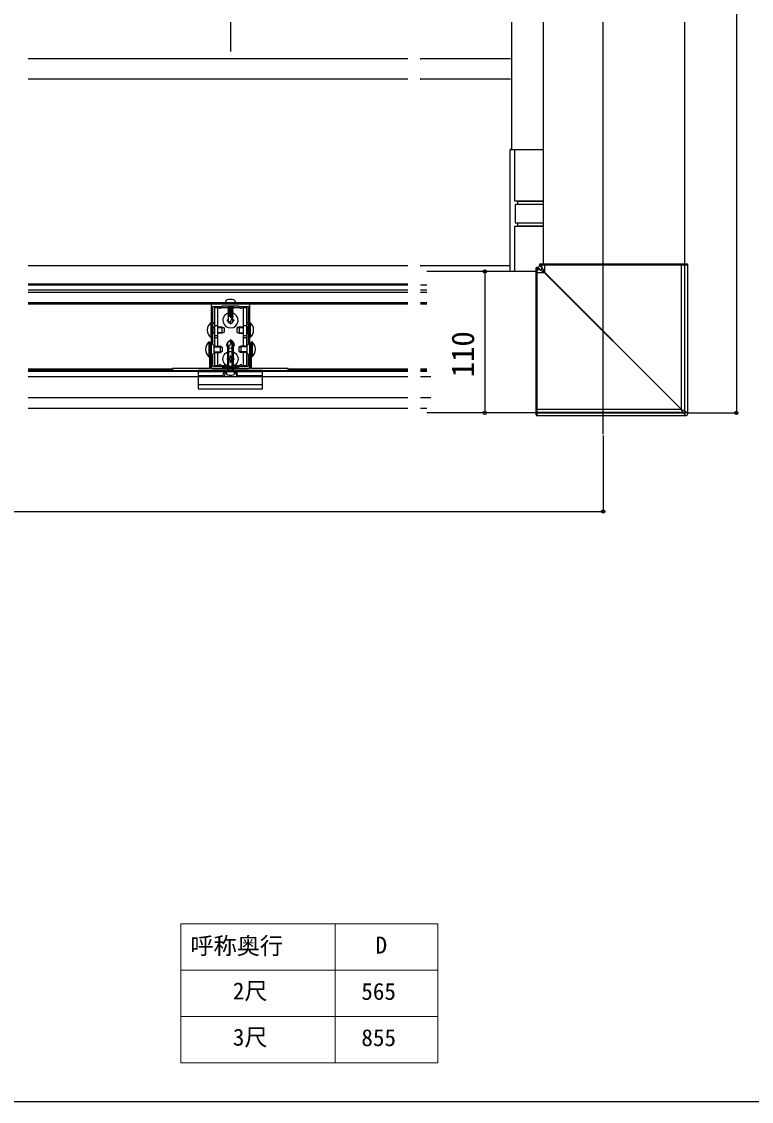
# Model space of a CAD drawing. Units: millimetres, scale not verified. Extents: x -1050 to 1050, y -1568 to 1559.
# Drawn here: x 6 to 574, y -1568 to -729 of the extents above; entities that cross this region are included whole.
import ezdxf
from ezdxf.enums import TextEntityAlignment as Align

# ---------------------------------------------------------------- set-up
doc = ezdxf.new("R2010")
doc.units = ezdxf.units.MM
doc.header["$LTSCALE"] = 8
doc.layers.add('0-1_TABLE1', color=7, linetype='Continuous', lineweight=18)
for name, color, linetype in [('0-3_YKK_11', 7, 'Continuous'), ('0-4_YKK_12', 2, 'Continuous'), ('0-5_YKK_13', 4, 'Continuous'), ('0-6_YKK_D', 6, 'Continuous'), ('0-7_YKK_ZWAK', 7, 'Continuous')]:
    doc.layers.add(name, color=color, linetype=linetype)
doc.styles.add('ＭＳ ゴシック', font='')
doc.styles.get('ＭＳ ゴシック').set_extended_font_data('MS Gothic')

msp = doc.modelspace()

# ---------------------------------------------------------------- linework, layer by layer
at = {"layer": '0-1_TABLE1'}
for p, q in [((130, -1430.5), (330, -1430.5)), ((130, -1430.5), (130, -1538.5)), ((250, -1430.5), (250, -1538.5)), ((330, -1430.5), (330, -1538.5)), ((130, -1466.5), (330, -1466.5)), ((130, -1502.5), (330, -1502.5)), ((130, -1538.5), (330, -1538.5))]:
    msp.add_line(p, q, dxfattribs=at)
at = {"layer": '0-3_YKK_11'}
for p, q in [((182.595, -948.695), (154.595, -948.695)), ((153.595, -949.695), (153.595, -997.695)), ((183.595, -997.695), (183.595, -949.695)), ((154.595, -998.695), (182.595, -998.695))]:
    msp.add_line(p, q, dxfattribs=at)
for points in [[(182.495, -979.795), (182.495, -963.695), (181.595, -963.695), (181.595, -962.895), (182.495, -962.895), (182.495, -950.695), (175.595, -950.695), (175.095, -950.195), (162.095, -950.195), (161.595, -950.695), (154.695, -950.695), (154.695, -962.895), (155.595, -962.895), (155.595, -963.695), (154.695, -963.695), (154.695, -979.795), (155.595, -980.695), (155.595, -986.695), (154.695, -987.595), (154.695, -996.695), (161.595, -996.695), (162.095, -997.195), (175.095, -997.195), (175.595, -996.695), (182.495, -996.695), (182.495, -987.595), (181.595, -986.695), (181.595, -980.695)], [(123.595, -1000.195), (213.595, -1000.195), (213.595, -998.695), (184.995, -998.695), (184.995, -978.695), (183.895, -978.695), (183.895, -983.237), (184.015, -983.42), (184.015, -983.97), (183.895, -984.153), (183.895, -998.695), (153.295, -998.695), (153.295, -984.153), (153.175, -983.97), (153.175, -983.42), (153.295, -983.237), (153.295, -978.695), (152.195, -978.695), (152.195, -998.695), (123.595, -998.695)]]:
    msp.add_lwpolyline(points, close=True, dxfattribs=at)
for centre, start, end in [((154.595, -949.695), 90.00001, 179.99999), ((182.595, -949.695), 0.00001, 89.99999), ((154.595, -997.695), 180.00001, 269.99999), ((182.595, -997.695), 270.00001, 359.99999)]:
    msp.add_arc(centre, 1, start, end, dxfattribs=at)
at = {"layer": '0-4_YKK_12'}
for p, q in [((168.595, -729.304), (168.595, -752.202)), ((387.095, -729.304), (387.095, -828.202)), ((412.095, -917.41), (412.095, -729.304)), ((458.595, -1049.702), (458.595, -729.304)), ((522.095, -917.41), (522.095, -729.304)), ((406.403, -923.102), (321.32, -923.102)), ((306.441, -933.702), (11.116, -933.702)), ((306.441, -937.702), (11.116, -937.702)), ((306.441, -939.502), (11.116, -939.502)), ((321.32, -933.702), (316.441, -933.702)), ((321.32, -937.702), (316.441, -937.702)), ((321.32, -939.502), (316.441, -939.502)), ((306.441, -947.502), (11.116, -947.502)), ((306.441, -947.802), (11.116, -947.802)), ((306.441, -948.702), (11.116, -948.702)), ((321.32, -947.502), (316.441, -947.502)), ((321.32, -947.802), (316.441, -947.802)), ((321.32, -948.702), (316.441, -948.702)), ((123.595, -999.202), (11.116, -999.202)), ((123.595, -999.802), (11.116, -999.802)), ((306.441, -1000.902), (11.116, -1000.902)), ((306.441, -999.202), (213.595, -999.202)), ((306.441, -999.802), (213.595, -999.802)), ((321.32, -999.202), (316.441, -999.202)), ((321.32, -999.802), (316.441, -999.802)), ((321.32, -1000.902), (316.441, -1000.902)), ((306.441, -1029.802), (11.116, -1029.802)), ((321.32, -1029.802), (316.441, -1029.802)), ((406.403, -1033.102), (321.32, -1033.102))]:
    msp.add_line(p, q, dxfattribs=at)
at = {"layer": '0-5_YKK_13'}
for p, q in [((306.441, -757.702), (11.116, -757.702)), ((386.482, -757.702), (316.074, -757.702)), ((316.074, -757.702), (316.441, -757.702)), ((306.441, -773.702), (11.116, -773.702)), ((386.482, -773.702), (316.074, -773.702)), ((316.074, -773.702), (316.441, -773.702)), ((386.095, -923.102), (386.095, -828.702)), ((386.595, -828.202), (412.095, -828.202)), ((412.095, -828.502), (389.595, -828.502)), ((390.095, -871.702), (390.095, -884.702)), ((391.095, -870.702), (412.095, -870.702)), ((392.095, -870.702), (392.095, -868.202)), ((412.095, -868.702), (392.095, -868.702)), ((412.095, -885.702), (391.095, -885.702)), ((392.095, -888.202), (392.095, -885.702)), ((392.095, -887.702), (412.095, -887.702)), ((412.095, -888.202), (393.095, -888.202)), ((306.441, -918.702), (11.116, -918.702)), ((316.074, -918.702), (316.441, -918.702)), ((385.582, -918.702), (316.074, -918.702)), ((406.403, -922.414), (406.403, -920.449)), ((406.403, -924.191), (406.403, -922.414)), ((407.446, -919.949), (406.903, -919.949)), ((406.903, -919.949), (406.903, -919.95)), ((406.903, -919.95), (406.903, -921.915)), ((407.446, -919.95), (406.903, -919.95)), ((406.903, -921.915), (406.903, -924.136)), ((409.41, -921.915), (406.903, -921.915)), ((407.446, -919.949), (407.446, -919.95)), ((409.41, -921.915), (407.446, -919.95)), ((408.942, -917.91), (408.942, -918.453)), ((408.942, -917.91), (408.943, -917.91)), ((408.942, -918.453), (408.943, -918.453)), ((408.943, -917.91), (408.943, -918.453)), ((408.943, -917.91), (410.908, -917.91)), ((408.943, -918.453), (410.908, -920.417)), ((412.965, -924.136), (409.41, -921.915)), ((411.407, -917.41), (409.442, -917.41)), ((410.908, -917.91), (413.129, -917.91)), ((410.908, -920.417), (410.908, -917.91)), ((410.908, -920.417), (413.129, -923.972)), ((413.184, -917.41), (411.407, -917.41)), ((413.129, -917.91), (519.395, -917.91)), ((413.129, -923.972), (413.129, -917.91)), ((519.396, -917.41), (413.184, -917.41)), ((519.395, -917.91), (521.898, -917.91)), ((519.395, -1030.397), (519.395, -917.91)), ((521.399, -917.41), (519.396, -917.41)), ((523.729, -917.41), (521.399, -917.41)), ((521.898, -1031.408), (521.898, -917.91)), ((521.898, -917.91), (524.228, -917.91)), ((523.73, -917.41), (523.729, -917.41)), ((524.228, -1033.738), (524.228, -917.91)), ((524.23, -917.91), (524.228, -917.91)), ((524.23, -1033.738), (524.23, -917.91)), ((406.403, -1030.403), (406.403, -924.191)), ((406.903, -924.136), (406.903, -1030.402)), ((412.965, -924.136), (406.903, -924.136)), ((519.39, -1030.402), (412.965, -924.136)), ((413.129, -923.972), (519.395, -1030.397)), ((306.441, -933.002), (11.116, -933.002)), ((11.116, -948.002), (306.441, -948.002)), ((164.992, -946.323), (164.595, -947.802)), ((164.595, -947.802), (172.595, -947.802)), ((172.199, -946.323), (172.595, -947.802)), ((156.095, -951.202), (159.729, -951.202)), ((156.095, -951.202), (156.095, -981.195)), ((158.595, -951.202), (158.595, -981.195)), ((161.461, -951.202), (166.948, -951.202)), ((170.695, -950.673), (166.495, -951.463)), ((170.695, -950.773), (166.495, -951.563)), ((167.12, -951.102), (166.495, -951.463)), ((166.495, -951.563), (166.495, -951.463)), ((167.12, -951.924), (166.495, -951.563)), ((170.695, -952.073), (166.495, -952.863)), ((170.695, -952.173), (166.495, -952.963)), ((167.12, -952.502), (166.495, -952.863)), ((166.495, -952.963), (166.495, -952.863)), ((167.12, -953.324), (166.495, -952.963)), ((170.695, -953.473), (166.495, -954.263)), ((170.695, -953.573), (166.495, -954.363)), ((167.12, -953.902), (166.495, -954.263)), ((166.495, -954.363), (166.495, -954.263)), ((167.12, -954.724), (166.495, -954.363)), ((170.695, -954.873), (166.495, -955.663)), ((170.695, -954.973), (166.495, -955.763)), ((167.12, -955.302), (166.495, -955.663)), ((170.695, -956.273), (166.495, -957.063)), ((170.695, -956.373), (166.495, -957.163)), ((167.12, -956.702), (166.495, -957.063)), ((167.12, -950.524), (166.563, -950.202)), ((167.12, -950.524), (168.321, -950.202)), ((170.07, -950.312), (167.12, -951.102)), ((167.12, -951.102), (167.12, -950.524)), ((167.12, -951.924), (170.07, -951.134)), ((170.07, -951.712), (167.12, -952.502)), ((167.12, -952.502), (167.12, -951.924)), ((167.12, -953.324), (170.07, -952.534)), ((170.07, -953.112), (167.12, -953.902)), ((167.12, -953.902), (167.12, -953.324)), ((167.12, -954.724), (170.07, -953.934)), ((170.07, -954.512), (167.12, -955.302)), ((167.12, -955.302), (167.12, -954.724)), ((167.12, -956.124), (170.07, -955.334)), ((170.07, -955.912), (167.12, -956.702)), ((167.12, -956.702), (167.12, -956.124)), ((167.12, -957.524), (170.07, -956.734)), ((170.07, -950.312), (170.07, -950.202)), ((170.07, -950.312), (170.695, -950.673)), ((170.07, -951.712), (170.07, -951.134)), ((170.07, -951.202), (175.729, -951.202)), ((170.07, -951.712), (170.695, -952.073)), ((170.07, -952.534), (170.695, -952.173)), ((170.07, -953.112), (170.07, -952.534)), ((170.07, -953.112), (170.695, -953.473)), ((170.07, -955.912), (170.07, -953.934)), ((170.07, -954.512), (170.695, -954.873)), ((170.07, -955.334), (170.695, -954.973)), ((170.07, -955.912), (170.695, -956.273)), ((170.07, -956.734), (170.695, -956.373)), ((170.07, -957.312), (170.07, -956.734)), ((170.695, -952.173), (170.695, -952.073)), ((170.695, -954.973), (170.695, -954.873)), ((170.695, -956.373), (170.695, -956.273)), ((177.461, -951.202), (181.095, -951.202)), ((178.595, -951.202), (178.595, -981.195)), ((181.095, -951.202), (181.095, -981.195)), ((153.347, -962.802), (153.595, -962.802)), ((153.347, -962.802), (153.347, -974.602)), ((153.595, -974.602), (153.595, -962.802)), ((156.095, -965.202), (158.595, -965.202)), ((166.095, -960.852), (166.895, -960.852)), ((167.12, -958.102), (166.895, -958.302)), ((166.895, -958.302), (166.895, -962.74)), ((170.295, -958.302), (166.895, -958.302)), ((168.595, -963.802), (166.895, -962.74)), ((170.07, -957.312), (167.12, -958.102)), ((167.12, -958.102), (167.12, -957.524)), ((170.695, -957.673), (167.35, -958.302)), ((170.695, -957.773), (167.881, -958.302)), ((168.245, -958.702), (168.945, -958.702)), ((168.245, -963.584), (168.245, -963.702)), ((168.245, -963.702), (168.435, -963.702)), ((168.499, -963.575), (169.912, -958.302)), ((168.595, -963.802), (170.295, -962.74)), ((168.755, -963.702), (168.945, -963.702)), ((168.945, -963.584), (168.945, -963.702)), ((169.44, -958.302), (170.07, -958.134)), ((170.07, -957.312), (170.695, -957.673)), ((170.07, -958.134), (170.695, -957.773)), ((170.07, -958.302), (170.07, -958.134)), ((170.295, -958.302), (170.295, -962.74)), ((170.295, -960.852), (171.095, -960.852)), ((170.295, -961.552), (171.095, -961.552)), ((170.695, -957.773), (170.695, -957.673)), ((171.095, -960.852), (171.095, -961.552)), ((178.595, -965.202), (181.095, -965.202)), ((183.595, -974.602), (183.595, -962.802)), ((183.843, -962.802), (183.595, -962.802)), ((183.843, -962.802), (183.843, -974.602)), ((154.995, -966.202), (154.695, -966.311)), ((154.995, -966.635), (154.695, -966.572)), ((154.995, -970.769), (154.695, -970.832)), ((154.995, -971.202), (154.695, -971.093)), ((154.995, -966.202), (154.995, -971.202)), ((154.995, -966.202), (156.095, -966.202)), ((154.995, -966.635), (156.095, -966.635)), ((156.095, -970.769), (154.995, -970.769)), ((156.095, -971.202), (154.995, -971.202)), ((156.095, -972.836), (158.595, -972.836)), ((158.595, -966.202), (161.895, -966.202)), ((158.595, -966.635), (162.815, -966.635)), ((162.815, -970.769), (158.595, -970.769)), ((161.895, -971.202), (158.595, -971.202)), ((161.895, -966.202), (163.595, -967.002)), ((161.895, -966.202), (161.895, -971.202)), ((163.595, -970.402), (161.895, -971.202)), ((163.595, -967.002), (163.595, -970.402)), ((175.295, -966.202), (173.595, -967.002)), ((173.595, -967.002), (173.595, -970.402)), ((173.595, -970.402), (175.295, -971.202)), ((174.375, -966.635), (178.595, -966.635)), ((174.375, -970.769), (178.595, -970.769)), ((175.295, -966.202), (178.595, -966.202)), ((175.295, -966.202), (175.295, -971.202)), ((175.295, -971.202), (178.595, -971.202)), ((178.595, -972.836), (181.095, -972.836)), ((181.095, -966.202), (182.195, -966.202)), ((181.095, -966.635), (182.195, -966.635)), ((181.095, -970.769), (182.195, -970.769)), ((181.095, -971.202), (182.195, -971.202)), ((182.195, -966.202), (182.195, -971.202)), ((182.195, -966.202), (182.495, -966.311)), ((182.195, -966.635), (182.495, -966.572)), ((182.195, -970.769), (182.495, -970.832)), ((182.195, -971.202), (182.495, -971.093)), ((151.686, -977.795), (152.195, -977.795)), ((152.195, -977.795), (152.195, -989.595)), ((153.295, -981.195), (153.595, -981.195)), ((153.295, -981.85), (153.595, -981.85)), ((153.347, -974.602), (153.595, -974.602)), ((155.595, -981.85), (161.885, -981.85)), ((156.095, -974.568), (158.595, -974.568)), ((162.195, -981.995), (160.495, -981.195)), ((162.195, -981.995), (162.195, -985.395)), ((166.595, -978.202), (168.595, -976.202)), ((166.595, -1000.202), (166.595, -978.202)), ((167.262, -981.002), (166.595, -981.002)), ((167.195, -1000.202), (167.195, -981.001)), ((170.595, -978.202), (168.595, -976.202)), ((168.595, -976.202), (168.595, -979.669)), ((170.595, -979.202), (168.595, -977.202)), ((169.995, -1000.202), (169.995, -978.602)), ((170.595, -978.202), (170.595, -1000.202)), ((174.995, -981.995), (176.695, -981.195)), ((174.995, -981.995), (174.995, -985.395)), ((181.595, -981.85), (175.305, -981.85)), ((178.595, -974.568), (181.095, -974.568)), ((183.843, -974.602), (183.595, -974.602)), ((183.895, -981.195), (183.595, -981.195)), ((183.895, -981.85), (183.595, -981.85)), ((185.504, -977.795), (184.995, -977.795)), ((184.995, -977.795), (184.995, -989.595)), ((153.295, -985.541), (153.595, -985.541)), ((153.295, -986.195), (153.595, -986.195)), ((155.595, -985.541), (161.885, -985.541)), ((155.595, -986.195), (160.495, -986.195)), ((156.095, -986.195), (156.095, -996.202)), ((158.595, -986.195), (158.595, -996.202)), ((162.195, -985.395), (160.495, -986.195)), ((168.245, -988.699), (168.945, -988.699)), ((168.245, -988.699), (168.245, -990.349)), ((168.945, -988.699), (168.945, -990.349)), ((174.995, -985.395), (176.695, -986.195)), ((181.595, -985.541), (175.305, -985.541)), ((181.595, -986.195), (176.695, -986.195)), ((178.595, -986.195), (178.595, -996.202)), ((181.095, -986.195), (181.095, -996.202)), ((183.895, -985.541), (183.595, -985.541)), ((183.895, -986.195), (183.595, -986.195)), ((156.095, -996.202), (159.729, -996.202)), ((161.461, -996.202), (165.468, -996.202)), ((166.095, -990.849), (166.095, -991.549)), ((166.095, -990.849), (167.745, -990.849)), ((166.095, -991.549), (167.745, -991.549)), ((168.245, -992.049), (168.245, -993.699)), ((168.245, -993.699), (168.945, -993.699)), ((168.945, -992.049), (168.945, -993.699)), ((169.445, -990.849), (171.095, -990.849)), ((169.445, -991.549), (171.095, -991.549)), ((171.095, -990.849), (171.095, -991.549)), ((171.722, -996.202), (175.729, -996.202)), ((177.461, -996.202), (181.095, -996.202)), ((306.441, -1005.202), (11.116, -1005.202)), ((193.595, -1001.202), (143.595, -1001.202)), ((162.814, -1004.202), (143.595, -1004.202)), ((193.595, -1005.202), (143.595, -1005.202)), ((162.814, -1004.202), (163.72, -1000.581)), ((164.595, -1001.202), (163.595, -1005.202)), ((172.985, -1000.202), (164.205, -1000.202)), ((172.595, -1001.202), (164.595, -1001.202)), ((166.095, -1001.202), (166.095, -1000.202)), ((170.595, -1001.202), (166.595, -1001.202)), ((170.595, -1001.202), (166.595, -1001.202)), ((171.095, -1001.202), (171.095, -1000.202)), ((172.595, -1001.202), (173.595, -1005.202)), ((174.376, -1004.202), (173.471, -1000.581)), ((193.595, -1004.202), (174.376, -1004.202)), ((324.508, -1005.202), (316.441, -1005.202)), ((193.595, -1011.402), (143.595, -1011.402)), ((11.116, -1021.202), (306.441, -1021.202)), ((316.441, -1021.202), (324.508, -1021.202)), ((406.403, -1032.406), (406.403, -1030.403)), ((406.403, -1034.736), (406.403, -1032.406)), ((406.903, -1030.402), (406.903, -1032.905)), ((519.39, -1030.402), (406.903, -1030.402)), ((519.39, -1030.402), (519.395, -1030.397)), ((519.403, -1030.41), (519.39, -1030.402)), ((519.395, -1030.397), (519.403, -1030.41)), ((520.401, -1032.905), (519.403, -1030.41)), ((519.403, -1030.41), (521.898, -1031.408)), ((521.898, -1031.408), (524.228, -1033.738)), ((406.403, -1034.736), (406.403, -1034.737)), ((520.401, -1032.905), (406.903, -1032.905)), ((406.903, -1032.905), (406.903, -1035.235)), ((406.903, -1035.235), (522.731, -1035.235)), ((406.903, -1035.237), (406.903, -1035.235)), ((406.903, -1035.237), (522.731, -1035.237)), ((522.731, -1035.235), (520.401, -1032.905)), ((522.731, -1035.237), (522.731, -1035.235)), ((524.23, -1033.738), (524.228, -1033.738))]:
    msp.add_line(p, q, dxfattribs=at)
for points in [[(389.595, -828.202), (389.595, -868.202), (412.095, -868.202)], [(393.095, -888.202), (389.595, -888.202), (389.595, -923.102)], [(167.12, -956.124), (166.495, -955.763), (166.495, -955.663)], [(167.12, -957.524), (166.495, -957.163), (166.495, -957.063)], [(170.07, -951.134), (170.695, -950.773), (170.695, -950.673)], [(170.07, -953.934), (170.695, -953.573), (170.695, -953.473)], [(166.095, -960.852), (166.095, -961.552), (166.895, -961.552)], [(151.686, -977.795), (151.686, -989.595), (152.195, -989.595)], [(155.595, -981.195), (160.495, -981.195), (160.495, -986.195)], [(181.595, -981.195), (176.695, -981.195), (176.695, -986.195)], [(185.504, -977.795), (185.504, -989.595), (184.995, -989.595)], [(166.595, -1001.202), (165.095, -1001.202), (165.472, -1002.609)], [(170.595, -1001.202), (172.095, -1001.202), (171.718, -1002.609)]]:
    msp.add_lwpolyline(points, dxfattribs=at)
msp.add_lwpolyline([(193.595, -1014.502), (193.595, -1000.202), (143.595, -1000.202), (143.595, -1014.502)], close=True, dxfattribs=at)
for centre, radius in [((168.595, -980.202), 2.75), ((168.595, -991.199), 5.9)]:
    msp.add_circle(centre, radius, dxfattribs=at)
for centre, radius, start, end in [((386.595, -828.702), 0.5, 90, 180), ((391.095, -871.702), 1, 90, 180), ((391.095, -884.702), 1, 180, 270), ((406.903, -920.449), 0.5, 90, 180), ((406.903, -920.449), 0.499, 89.94657, 179.94647), ((406.903, -922.414), 0.499, 89.94657, 179.94647), ((409.442, -917.91), 0.5, 90, 180), ((409.443, -917.909), 0.499, 90.05353, 180.05343), ((409.404, -920.411), 1.504, 270.24971, 359.75029), ((411.407, -917.909), 0.499, 90.05353, 180.05343), ((414.311, -917.786), 1.189, 161.53378, 185.96376), ((556.966, -917.785), 37.572, 179.42812, 180.19062), ((521.399, -917.909), 0.499, 359.94657, 89.94647), ((523.729, -917.909), 0.499, 359.94657, 89.94647), ((523.73, -917.91), 0.5, 0, 90), ((406.78, -925.318), 1.189, 84.03624, 108.46622), ((399.418, -910.425), 19.274, 314.65462, 315.34538), ((166.344, -946.685), 1.4, 104.32332, 165), ((168.595, -955.502), 10.5, 75.67668, 104.32332), ((170.846, -946.685), 1.4, 15, 75.67668), ((160.595, -950.702), 1, 210, 330), ((168.595, -961.202), 5.9, 110.85059, 75.52249), ((176.595, -950.702), 1, 210, 330), ((158.295, -968.702), 7.7, 129.98312, 230.01688), ((168.435, -964.71), 2.5, 80.31336, 128.01351), ((168.692, -963.627), 0.2, 165, 238), ((178.895, -968.702), 7.7, 309.98312, 50.01688), ((157.427, -983.695), 8.232, 134.21891, 225.78112), ((167.262, -979.669), 1.333, 270, 0), ((179.763, -983.695), 8.232, 314.21891, 45.78112), ((167.745, -990.349), 0.5, 270, 0), ((169.445, -990.349), 0.5, 180, 270), ((160.595, -996.702), 1, 30, 150), ((167.745, -992.049), 0.5, 0, 90), ((169.445, -992.049), 0.5, 90, 180), ((176.595, -996.702), 1, 30, 150), ((164.205, -1000.702), 0.5, 90, 165.96376), ((166.728, -1002.272), 1.3, 195, 255.9647), ((168.595, -994.802), 9, 255.9647, 284.0353), ((170.462, -1002.272), 1.3, 284.0353, 345), ((172.985, -1000.702), 0.5, 14.03624, 90), ((406.778, -1067.973), 37.572, 89.80938, 90.57188), ((406.903, -1032.406), 0.499, 180.05353, 270.05343), ((520.395, -1031.401), 1.504, 270.24971, 359.75029), ((406.903, -1034.737), 0.5, 180, 270), ((406.903, -1034.735), 0.499, 180.05353, 270.05343)]:
    msp.add_arc(centre, radius, start, end, dxfattribs=at)
for centre, major_axis, ratio, start_param, end_param in [((407.438, -918.445), (-1.067, 1.067), 0.99382, 2.358058, 3.9251274), ((522.729, -1033.736), (-1.061, -1.061), 0.998765, 0.7872616, 2.354331)]:
    msp.add_ellipse(centre, major_axis=major_axis, ratio=ratio, start_param=start_param, end_param=end_param, dxfattribs=at)
at = {"layer": '0-6_YKK_D'}
for p, q in [((562.095, -289.202), (562.095, -1033.102)), ((366.403, -923.102), (366.403, -1033.102)), ((407.403, -1033.102), (563.095, -1033.102)), ((458.595, -1050.702), (458.595, -1110.802)), ((-821.405, -1109.802), (458.595, -1109.802))]:
    msp.add_line(p, q, dxfattribs=at)
for centre in [(366.403, -923.102), (366.403, -1033.102), (562.095, -1033.102), (458.595, -1109.802)]:
    msp.add_circle(centre, 1.275, dxfattribs=at)
at = {"layer": '0-7_YKK_ZWAK'}
msp.add_lwpolyline([(-1050, -1568.5), (1050, -1568.5), (1050, 1491.5)], dxfattribs=at)

# ---------------------------------------------------------------- texts
at = {"layer": '0-1_TABLE1', "style": 'ＭＳ ゴシック'}
for s, p in [('呼称奥行', (137.432, -1458.062)), ('D', (281.46, -1457.5)), ('2尺', (170.466, -1493.142)), ('565', (270.364, -1493.5)), ('3尺', (170.466, -1529.142)), ('855', (270.415, -1529.5))]:
    msp.add_text(s, height=13.2, dxfattribs=at).set_placement(p, align=Align.BOTTOM_LEFT)
at = {"layer": '0-6_YKK_D', "style": 'ＭＳ ゴシック'}
msp.add_text('110', height=17.6, rotation=90, dxfattribs=at).set_placement((363.403, -1005.511), align=Align.BOTTOM_LEFT)

doc.saveas('drawing.dxf')
